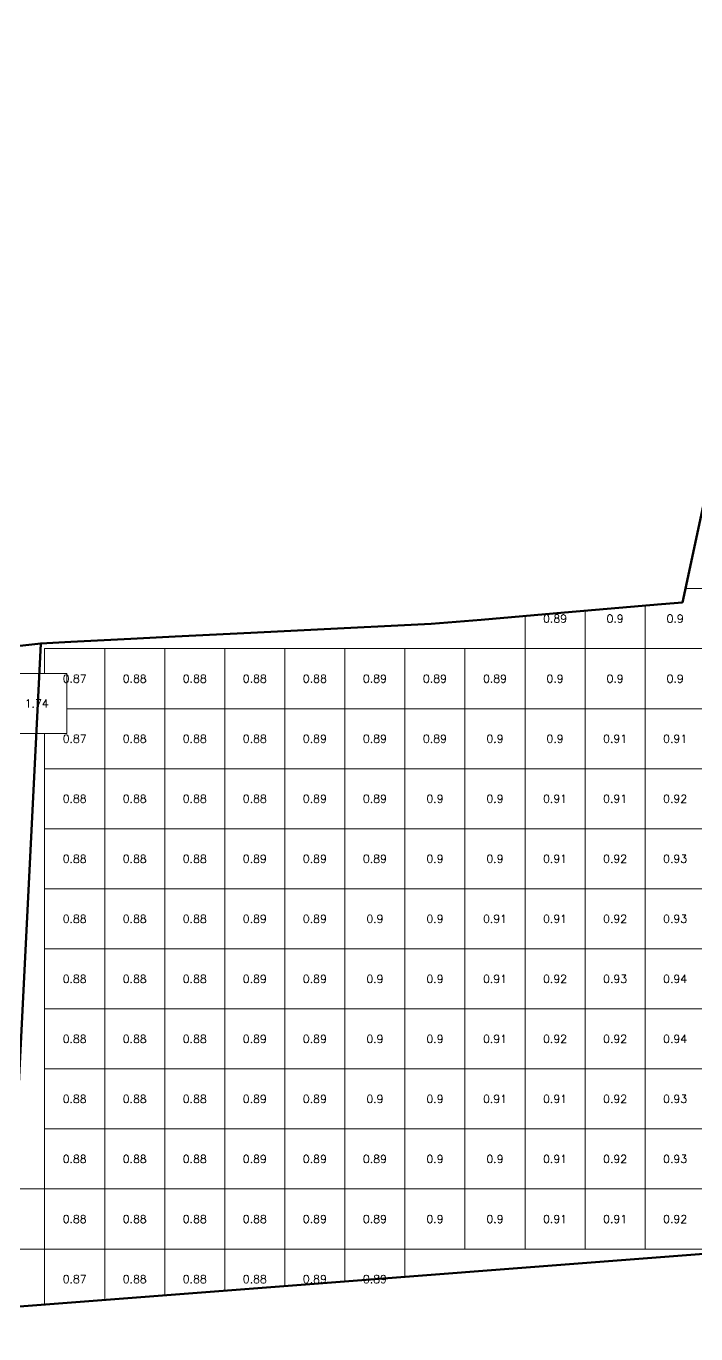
# Model space of a CAD drawing. Header units: inches. Extents: x 469984 to 470107, y 4349588 to 4349650.
# Drawn here: x 470061.94 to 470073.09, y 4349628.15 to 4349649.93 of the extents above; entities that cross this region are included whole.
import ezdxf
from ezdxf.enums import TextEntityAlignment as Align

# ---------------------------------------------------------------- set-up
doc = ezdxf.new("R2010")
doc.units = ezdxf.units.IN
doc.header["$MEASUREMENT"] = 0
for name, color, linetype, lineweight in [('0.500-1.000', 7, 'Continuous', 0), ('1.500-3.000', 7, 'Continuous', 0), ('爆区方格网', 7, 'Continuous', 0)]:
    doc.layers.add(name, color=color, linetype=linetype, lineweight=lineweight)
doc.styles.add('3dmine_textStyle_1', font='txt.shx', dxfattribs={"height": 1, "bigfont": 'gbcbig.shx'})

msp = doc.modelspace()

# ---------------------------------------------------------------- linework, layer by layer
at = {"layer": '0.500-1.000', "color": 4, "linetype": 'Continuous', "lineweight": 50, "true_color": 0x00ffff}
for points in [[(470061.722, 4349630.424), (470062.18, 4349639.647), (470062.68, 4349639.672), (470063.68, 4349639.723), (470064.418, 4349639.761), (470065.68, 4349639.825), (470066.68, 4349639.876), (470068.68, 4349639.977), (470069.515, 4349640.041), (470070.9, 4349640.161), (470072.52, 4349640.301), (470072.867, 4349640.331), (470073.547, 4349643.49), (470074.738, 4349645.556), (470075.928, 4349647.622), (470076.588, 4349649.93), (470081.491, 4349647.631)], [(470081.491, 4349647.631), (470087.151, 4349644.979), (470089.346, 4349642.299), (470089.024, 4349640.599), (470087.165, 4349638.018), (470086.561, 4349637.18), (470086.823, 4349635.919), (470084.42, 4349633.943), (470081.233, 4349634.324), (470080.785, 4349633.997), (470078.953, 4349632.658), (470077.193, 4349629.789), (470061.244, 4349628.56)]]:
    msp.add_lwpolyline(points, dxfattribs=at)
at = {"layer": '1.500-3.000', "color": 1, "linetype": 'Continuous', "lineweight": 50, "true_color": 0xff0000}
msp.add_lwpolyline([(470061.722, 4349630.424), (470059.63, 4349622.268), (470058.292, 4349617.052), (470059.317, 4349612.595), (470053.08, 4349612.148), (470044.525, 4349615.37), (470044.457, 4349619.698), (470046.612, 4349625.268), (470047.82, 4349628.389), (470047.117, 4349638.106), (470051.84, 4349638.515), (470058.074, 4349639.189), (470062.18, 4349639.647), (470061.722, 4349630.424)], dxfattribs=at)
at = {"layer": '爆区方格网', "color": 4, "linetype": 'Continuous', "lineweight": 0, "true_color": 0x00ffff, "elevation": 3940.527}
for points in [[(470073.245, 4349639.561), (470072.245, 4349639.561), (470072.245, 4349640.277), (470072.52, 4349640.301), (470072.867, 4349640.331), (470072.917, 4349640.561), (470073.245, 4349640.561), (470073.245, 4349639.561)], [(470071.245, 4349639.561), (470070.245, 4349639.561), (470070.245, 4349640.104), (470070.9, 4349640.161), (470071.245, 4349640.191), (470071.245, 4349639.561)], [(470072.245, 4349639.561), (470071.245, 4349639.561), (470071.245, 4349640.191), (470072.245, 4349640.277), (470072.245, 4349639.561)], [(470063.245, 4349638.561), (470062.613, 4349638.561), (470062.613, 4349639.149), (470062.245, 4349639.149), (470062.245, 4349639.561), (470063.245, 4349639.561), (470063.245, 4349638.561)], [(470064.245, 4349638.561), (470063.245, 4349638.561), (470063.245, 4349639.561), (470064.245, 4349639.561), (470064.245, 4349638.561)], [(470065.245, 4349638.561), (470064.245, 4349638.561), (470064.245, 4349639.561), (470065.245, 4349639.561), (470065.245, 4349638.561)], [(470066.245, 4349638.561), (470065.245, 4349638.561), (470065.245, 4349639.561), (470066.245, 4349639.561), (470066.245, 4349638.561)], [(470067.245, 4349638.561), (470066.245, 4349638.561), (470066.245, 4349639.561), (470067.245, 4349639.561), (470067.245, 4349638.561)], [(470068.245, 4349638.561), (470067.245, 4349638.561), (470067.245, 4349639.561), (470068.245, 4349639.561), (470068.245, 4349638.561)], [(470069.245, 4349638.561), (470068.245, 4349638.561), (470068.245, 4349639.561), (470069.245, 4349639.561), (470069.245, 4349638.561)], [(470070.245, 4349638.561), (470069.245, 4349638.561), (470069.245, 4349639.561), (470070.245, 4349639.561), (470070.245, 4349638.561)], [(470071.245, 4349638.561), (470070.245, 4349638.561), (470070.245, 4349639.561), (470071.245, 4349639.561), (470071.245, 4349638.561)], [(470072.245, 4349638.561), (470071.245, 4349638.561), (470071.245, 4349639.561), (470072.245, 4349639.561), (470072.245, 4349638.561)], [(470073.245, 4349638.561), (470072.245, 4349638.561), (470072.245, 4349639.561), (470073.245, 4349639.561), (470073.245, 4349638.561)], [(470063.245, 4349637.561), (470062.245, 4349637.561), (470062.245, 4349638.149), (470062.613, 4349638.149), (470062.613, 4349638.561), (470063.245, 4349638.561), (470063.245, 4349637.561)], [(470064.245, 4349637.561), (470063.245, 4349637.561), (470063.245, 4349638.561), (470064.245, 4349638.561), (470064.245, 4349637.561)], [(470065.245, 4349637.561), (470064.245, 4349637.561), (470064.245, 4349638.561), (470065.245, 4349638.561), (470065.245, 4349637.561)], [(470066.245, 4349637.561), (470065.245, 4349637.561), (470065.245, 4349638.561), (470066.245, 4349638.561), (470066.245, 4349637.561)], [(470067.245, 4349637.561), (470066.245, 4349637.561), (470066.245, 4349638.561), (470067.245, 4349638.561), (470067.245, 4349637.561)], [(470068.245, 4349637.561), (470067.245, 4349637.561), (470067.245, 4349638.561), (470068.245, 4349638.561), (470068.245, 4349637.561)], [(470069.245, 4349637.561), (470068.245, 4349637.561), (470068.245, 4349638.561), (470069.245, 4349638.561), (470069.245, 4349637.561)], [(470070.245, 4349637.561), (470069.245, 4349637.561), (470069.245, 4349638.561), (470070.245, 4349638.561), (470070.245, 4349637.561)], [(470071.245, 4349637.561), (470070.245, 4349637.561), (470070.245, 4349638.561), (470071.245, 4349638.561), (470071.245, 4349637.561)], [(470072.245, 4349637.561), (470071.245, 4349637.561), (470071.245, 4349638.561), (470072.245, 4349638.561), (470072.245, 4349637.561)], [(470073.245, 4349637.561), (470072.245, 4349637.561), (470072.245, 4349638.561), (470073.245, 4349638.561), (470073.245, 4349637.561)], [(470063.245, 4349636.561), (470062.245, 4349636.561), (470062.245, 4349637.561), (470063.245, 4349637.561), (470063.245, 4349636.561)], [(470064.245, 4349636.561), (470063.245, 4349636.561), (470063.245, 4349637.561), (470064.245, 4349637.561), (470064.245, 4349636.561)], [(470065.245, 4349636.561), (470064.245, 4349636.561), (470064.245, 4349637.561), (470065.245, 4349637.561), (470065.245, 4349636.561)], [(470066.245, 4349636.561), (470065.245, 4349636.561), (470065.245, 4349637.561), (470066.245, 4349637.561), (470066.245, 4349636.561)], [(470067.245, 4349636.561), (470066.245, 4349636.561), (470066.245, 4349637.561), (470067.245, 4349637.561), (470067.245, 4349636.561)], [(470068.245, 4349636.561), (470067.245, 4349636.561), (470067.245, 4349637.561), (470068.245, 4349637.561), (470068.245, 4349636.561)], [(470069.245, 4349636.561), (470068.245, 4349636.561), (470068.245, 4349637.561), (470069.245, 4349637.561), (470069.245, 4349636.561)], [(470070.245, 4349636.561), (470069.245, 4349636.561), (470069.245, 4349637.561), (470070.245, 4349637.561), (470070.245, 4349636.561)], [(470071.245, 4349636.561), (470070.245, 4349636.561), (470070.245, 4349637.561), (470071.245, 4349637.561), (470071.245, 4349636.561)], [(470072.245, 4349636.561), (470071.245, 4349636.561), (470071.245, 4349637.561), (470072.245, 4349637.561), (470072.245, 4349636.561)], [(470073.245, 4349636.561), (470072.245, 4349636.561), (470072.245, 4349637.561), (470073.245, 4349637.561), (470073.245, 4349636.561)], [(470063.245, 4349635.561), (470062.245, 4349635.561), (470062.245, 4349636.561), (470063.245, 4349636.561), (470063.245, 4349635.561)], [(470064.245, 4349635.561), (470063.245, 4349635.561), (470063.245, 4349636.561), (470064.245, 4349636.561), (470064.245, 4349635.561)], [(470065.245, 4349635.561), (470064.245, 4349635.561), (470064.245, 4349636.561), (470065.245, 4349636.561), (470065.245, 4349635.561)], [(470066.245, 4349635.561), (470065.245, 4349635.561), (470065.245, 4349636.561), (470066.245, 4349636.561), (470066.245, 4349635.561)], [(470067.245, 4349635.561), (470066.245, 4349635.561), (470066.245, 4349636.561), (470067.245, 4349636.561), (470067.245, 4349635.561)], [(470068.245, 4349635.561), (470067.245, 4349635.561), (470067.245, 4349636.561), (470068.245, 4349636.561), (470068.245, 4349635.561)], [(470069.245, 4349635.561), (470068.245, 4349635.561), (470068.245, 4349636.561), (470069.245, 4349636.561), (470069.245, 4349635.561)], [(470070.245, 4349635.561), (470069.245, 4349635.561), (470069.245, 4349636.561), (470070.245, 4349636.561), (470070.245, 4349635.561)], [(470071.245, 4349635.561), (470070.245, 4349635.561), (470070.245, 4349636.561), (470071.245, 4349636.561), (470071.245, 4349635.561)], [(470072.245, 4349635.561), (470071.245, 4349635.561), (470071.245, 4349636.561), (470072.245, 4349636.561), (470072.245, 4349635.561)], [(470073.245, 4349635.561), (470072.245, 4349635.561), (470072.245, 4349636.561), (470073.245, 4349636.561), (470073.245, 4349635.561)], [(470063.245, 4349634.561), (470062.245, 4349634.561), (470062.245, 4349635.561), (470063.245, 4349635.561), (470063.245, 4349634.561)], [(470064.245, 4349634.561), (470063.245, 4349634.561), (470063.245, 4349635.561), (470064.245, 4349635.561), (470064.245, 4349634.561)], [(470065.245, 4349634.561), (470064.245, 4349634.561), (470064.245, 4349635.561), (470065.245, 4349635.561), (470065.245, 4349634.561)], [(470066.245, 4349634.561), (470065.245, 4349634.561), (470065.245, 4349635.561), (470066.245, 4349635.561), (470066.245, 4349634.561)], [(470067.245, 4349634.561), (470066.245, 4349634.561), (470066.245, 4349635.561), (470067.245, 4349635.561), (470067.245, 4349634.561)], [(470068.245, 4349634.561), (470067.245, 4349634.561), (470067.245, 4349635.561), (470068.245, 4349635.561), (470068.245, 4349634.561)], [(470069.245, 4349634.561), (470068.245, 4349634.561), (470068.245, 4349635.561), (470069.245, 4349635.561), (470069.245, 4349634.561)], [(470070.245, 4349634.561), (470069.245, 4349634.561), (470069.245, 4349635.561), (470070.245, 4349635.561), (470070.245, 4349634.561)], [(470071.245, 4349634.561), (470070.245, 4349634.561), (470070.245, 4349635.561), (470071.245, 4349635.561), (470071.245, 4349634.561)], [(470072.245, 4349634.561), (470071.245, 4349634.561), (470071.245, 4349635.561), (470072.245, 4349635.561), (470072.245, 4349634.561)], [(470073.245, 4349634.561), (470072.245, 4349634.561), (470072.245, 4349635.561), (470073.245, 4349635.561), (470073.245, 4349634.561)], [(470063.245, 4349633.561), (470062.245, 4349633.561), (470062.245, 4349634.561), (470063.245, 4349634.561), (470063.245, 4349633.561)], [(470064.245, 4349633.561), (470063.245, 4349633.561), (470063.245, 4349634.561), (470064.245, 4349634.561), (470064.245, 4349633.561)], [(470065.245, 4349633.561), (470064.245, 4349633.561), (470064.245, 4349634.561), (470065.245, 4349634.561), (470065.245, 4349633.561)], [(470066.245, 4349633.561), (470065.245, 4349633.561), (470065.245, 4349634.561), (470066.245, 4349634.561), (470066.245, 4349633.561)], [(470067.245, 4349633.561), (470066.245, 4349633.561), (470066.245, 4349634.561), (470067.245, 4349634.561), (470067.245, 4349633.561)], [(470068.245, 4349633.561), (470067.245, 4349633.561), (470067.245, 4349634.561), (470068.245, 4349634.561), (470068.245, 4349633.561)], [(470069.245, 4349633.561), (470068.245, 4349633.561), (470068.245, 4349634.561), (470069.245, 4349634.561), (470069.245, 4349633.561)], [(470070.245, 4349633.561), (470069.245, 4349633.561), (470069.245, 4349634.561), (470070.245, 4349634.561), (470070.245, 4349633.561)], [(470071.245, 4349633.561), (470070.245, 4349633.561), (470070.245, 4349634.561), (470071.245, 4349634.561), (470071.245, 4349633.561)], [(470072.245, 4349633.561), (470071.245, 4349633.561), (470071.245, 4349634.561), (470072.245, 4349634.561), (470072.245, 4349633.561)], [(470073.245, 4349633.561), (470072.245, 4349633.561), (470072.245, 4349634.561), (470073.245, 4349634.561), (470073.245, 4349633.561)], [(470063.245, 4349632.561), (470062.245, 4349632.561), (470062.245, 4349633.561), (470063.245, 4349633.561), (470063.245, 4349632.561)], [(470064.245, 4349632.561), (470063.245, 4349632.561), (470063.245, 4349633.561), (470064.245, 4349633.561), (470064.245, 4349632.561)], [(470065.245, 4349632.561), (470064.245, 4349632.561), (470064.245, 4349633.561), (470065.245, 4349633.561), (470065.245, 4349632.561)], [(470066.245, 4349632.561), (470065.245, 4349632.561), (470065.245, 4349633.561), (470066.245, 4349633.561), (470066.245, 4349632.561)], [(470067.245, 4349632.561), (470066.245, 4349632.561), (470066.245, 4349633.561), (470067.245, 4349633.561), (470067.245, 4349632.561)], [(470068.245, 4349632.561), (470067.245, 4349632.561), (470067.245, 4349633.561), (470068.245, 4349633.561), (470068.245, 4349632.561)], [(470069.245, 4349632.561), (470068.245, 4349632.561), (470068.245, 4349633.561), (470069.245, 4349633.561), (470069.245, 4349632.561)], [(470070.245, 4349632.561), (470069.245, 4349632.561), (470069.245, 4349633.561), (470070.245, 4349633.561), (470070.245, 4349632.561)], [(470071.245, 4349632.561), (470070.245, 4349632.561), (470070.245, 4349633.561), (470071.245, 4349633.561), (470071.245, 4349632.561)], [(470072.245, 4349632.561), (470071.245, 4349632.561), (470071.245, 4349633.561), (470072.245, 4349633.561), (470072.245, 4349632.561)], [(470073.245, 4349632.561), (470072.245, 4349632.561), (470072.245, 4349633.561), (470073.245, 4349633.561), (470073.245, 4349632.561)], [(470063.245, 4349631.561), (470062.245, 4349631.561), (470062.245, 4349632.561), (470063.245, 4349632.561), (470063.245, 4349631.561)], [(470064.245, 4349631.561), (470063.245, 4349631.561), (470063.245, 4349632.561), (470064.245, 4349632.561), (470064.245, 4349631.561)], [(470065.245, 4349631.561), (470064.245, 4349631.561), (470064.245, 4349632.561), (470065.245, 4349632.561), (470065.245, 4349631.561)], [(470066.245, 4349631.561), (470065.245, 4349631.561), (470065.245, 4349632.561), (470066.245, 4349632.561), (470066.245, 4349631.561)], [(470067.245, 4349631.561), (470066.245, 4349631.561), (470066.245, 4349632.561), (470067.245, 4349632.561), (470067.245, 4349631.561)], [(470068.245, 4349631.561), (470067.245, 4349631.561), (470067.245, 4349632.561), (470068.245, 4349632.561), (470068.245, 4349631.561)], [(470069.245, 4349631.561), (470068.245, 4349631.561), (470068.245, 4349632.561), (470069.245, 4349632.561), (470069.245, 4349631.561)], [(470070.245, 4349631.561), (470069.245, 4349631.561), (470069.245, 4349632.561), (470070.245, 4349632.561), (470070.245, 4349631.561)], [(470071.245, 4349631.561), (470070.245, 4349631.561), (470070.245, 4349632.561), (470071.245, 4349632.561), (470071.245, 4349631.561)], [(470072.245, 4349631.561), (470071.245, 4349631.561), (470071.245, 4349632.561), (470072.245, 4349632.561), (470072.245, 4349631.561)], [(470073.245, 4349631.561), (470072.245, 4349631.561), (470072.245, 4349632.561), (470073.245, 4349632.561), (470073.245, 4349631.561)], [(470063.245, 4349630.561), (470062.245, 4349630.561), (470062.245, 4349631.561), (470063.245, 4349631.561), (470063.245, 4349630.561)], [(470064.245, 4349630.561), (470063.245, 4349630.561), (470063.245, 4349631.561), (470064.245, 4349631.561), (470064.245, 4349630.561)], [(470065.245, 4349630.561), (470064.245, 4349630.561), (470064.245, 4349631.561), (470065.245, 4349631.561), (470065.245, 4349630.561)], [(470066.245, 4349630.561), (470065.245, 4349630.561), (470065.245, 4349631.561), (470066.245, 4349631.561), (470066.245, 4349630.561)], [(470067.245, 4349630.561), (470066.245, 4349630.561), (470066.245, 4349631.561), (470067.245, 4349631.561), (470067.245, 4349630.561)], [(470068.245, 4349630.561), (470067.245, 4349630.561), (470067.245, 4349631.561), (470068.245, 4349631.561), (470068.245, 4349630.561)], [(470069.245, 4349630.561), (470068.245, 4349630.561), (470068.245, 4349631.561), (470069.245, 4349631.561), (470069.245, 4349630.561)], [(470070.245, 4349630.561), (470069.245, 4349630.561), (470069.245, 4349631.561), (470070.245, 4349631.561), (470070.245, 4349630.561)], [(470071.245, 4349630.561), (470070.245, 4349630.561), (470070.245, 4349631.561), (470071.245, 4349631.561), (470071.245, 4349630.561)], [(470072.245, 4349630.561), (470071.245, 4349630.561), (470071.245, 4349631.561), (470072.245, 4349631.561), (470072.245, 4349630.561)], [(470073.245, 4349630.561), (470072.245, 4349630.561), (470072.245, 4349631.561), (470073.245, 4349631.561), (470073.245, 4349630.561)], [(470062.245, 4349629.561), (470061.613, 4349629.561), (470061.613, 4349629.997), (470061.501, 4349629.561), (470061.501, 4349629.561), (470061.613, 4349629.997), (470061.613, 4349629.997), (470061.722, 4349630.424), (470061.729, 4349630.561), (470062.245, 4349630.561), (470062.245, 4349629.561)], [(470063.245, 4349629.561), (470062.245, 4349629.561), (470062.245, 4349630.561), (470063.245, 4349630.561), (470063.245, 4349629.561)], [(470064.245, 4349629.561), (470063.245, 4349629.561), (470063.245, 4349630.561), (470064.245, 4349630.561), (470064.245, 4349629.561)], [(470065.245, 4349629.561), (470064.245, 4349629.561), (470064.245, 4349630.561), (470065.245, 4349630.561), (470065.245, 4349629.561)], [(470066.245, 4349629.561), (470065.245, 4349629.561), (470065.245, 4349630.561), (470066.245, 4349630.561), (470066.245, 4349629.561)], [(470067.245, 4349629.561), (470066.245, 4349629.561), (470066.245, 4349630.561), (470067.245, 4349630.561), (470067.245, 4349629.561)], [(470068.245, 4349629.561), (470067.245, 4349629.561), (470067.245, 4349630.561), (470068.245, 4349630.561), (470068.245, 4349629.561)], [(470069.245, 4349629.561), (470068.245, 4349629.561), (470068.245, 4349630.561), (470069.245, 4349630.561), (470069.245, 4349629.561)], [(470070.245, 4349629.561), (470069.245, 4349629.561), (470069.245, 4349630.561), (470070.245, 4349630.561), (470070.245, 4349629.561)], [(470071.245, 4349629.561), (470070.245, 4349629.561), (470070.245, 4349630.561), (470071.245, 4349630.561), (470071.245, 4349629.561)], [(470072.245, 4349629.561), (470071.245, 4349629.561), (470071.245, 4349630.561), (470072.245, 4349630.561), (470072.245, 4349629.561)], [(470073.245, 4349629.561), (470072.245, 4349629.561), (470072.245, 4349630.561), (470073.245, 4349630.561), (470073.245, 4349629.561)], [(470062.245, 4349628.637), (470061.613, 4349628.588), (470061.613, 4349629.149), (470061.613, 4349629.561), (470062.245, 4349629.561), (470062.245, 4349628.637)], [(470063.245, 4349628.714), (470062.245, 4349628.637), (470062.245, 4349629.561), (470063.245, 4349629.561), (470063.245, 4349628.714)], [(470064.245, 4349628.791), (470063.245, 4349628.714), (470063.245, 4349629.561), (470064.245, 4349629.561), (470064.245, 4349628.791)], [(470065.245, 4349628.868), (470064.245, 4349628.791), (470064.245, 4349629.561), (470065.245, 4349629.561), (470065.245, 4349628.868)], [(470066.245, 4349628.945), (470065.245, 4349628.868), (470065.245, 4349629.561), (470066.245, 4349629.561), (470066.245, 4349628.945)], [(470067.245, 4349629.022), (470066.245, 4349628.945), (470066.245, 4349629.561), (470067.245, 4349629.561), (470067.245, 4349629.022)], [(470068.245, 4349629.1), (470067.245, 4349629.022), (470067.245, 4349629.561), (470068.245, 4349629.561), (470068.245, 4349629.1)]]:
    msp.add_lwpolyline(points, dxfattribs=at)
at = {"layer": '爆区方格网', "color": 1, "linetype": 'Continuous', "lineweight": 0, "true_color": 0xff0000, "elevation": 3932.296}
for points in [[(470062.106, 4349638.149), (470061.613, 4349638.149), (470061.613, 4349639.149), (470062.155, 4349639.149), (470062.106, 4349638.149)], [(470062.613, 4349638.149), (470062.106, 4349638.149), (470062.155, 4349639.149), (470062.613, 4349639.149), (470062.613, 4349638.149)]]:
    msp.add_lwpolyline(points, dxfattribs=at)

# ---------------------------------------------------------------- texts
at = {"color": 4, "linetype": 'Continuous', "lineweight": 0, "true_color": 0x00ffff, "style": '3dmine_textStyle_1'}
for s, p in [('0.89', (470070.745, 4349640.061, 3940.527)), ('0.9', (470071.745, 4349640.061, 3940.527)), ('0.9', (470072.745, 4349640.061, 3940.527)), ('0.87', (470062.745, 4349639.061, 3940.527)), ('0.88', (470063.745, 4349639.061, 3940.527)), ('0.88', (470064.745, 4349639.061, 3940.527)), ('0.88', (470065.745, 4349639.061, 3940.527)), ('0.88', (470066.745, 4349639.061, 3940.527)), ('0.89', (470067.745, 4349639.061, 3940.527)), ('0.89', (470068.745, 4349639.061, 3940.527)), ('0.89', (470069.745, 4349639.061, 3940.527)), ('0.9', (470070.745, 4349639.061, 3940.527)), ('0.9', (470071.745, 4349639.061, 3940.527)), ('0.9', (470072.745, 4349639.061, 3940.527)), ('0.87', (470062.745, 4349638.061, 3940.527)), ('0.88', (470063.745, 4349638.061, 3940.527)), ('0.88', (470064.745, 4349638.061, 3940.527)), ('0.88', (470065.745, 4349638.061, 3940.527)), ('0.89', (470066.745, 4349638.061, 3940.527)), ('0.89', (470067.745, 4349638.061, 3940.527)), ('0.89', (470068.745, 4349638.061, 3940.527)), ('0.9', (470069.745, 4349638.061, 3940.527)), ('0.9', (470070.745, 4349638.061, 3940.527)), ('0.91', (470071.745, 4349638.061, 3940.527)), ('0.91', (470072.745, 4349638.061, 3940.527)), ('0.88', (470062.745, 4349637.061, 3940.527)), ('0.88', (470063.745, 4349637.061, 3940.527)), ('0.88', (470064.745, 4349637.061, 3940.527)), ('0.88', (470065.745, 4349637.061, 3940.527)), ('0.89', (470066.745, 4349637.061, 3940.527)), ('0.89', (470067.745, 4349637.061, 3940.527)), ('0.9', (470068.745, 4349637.061, 3940.527)), ('0.9', (470069.745, 4349637.061, 3940.527)), ('0.91', (470070.745, 4349637.061, 3940.527)), ('0.91', (470071.745, 4349637.061, 3940.527)), ('0.92', (470072.745, 4349637.061, 3940.527)), ('0.88', (470062.745, 4349636.061, 3940.527)), ('0.88', (470063.745, 4349636.061, 3940.527)), ('0.88', (470064.745, 4349636.061, 3940.527)), ('0.89', (470065.745, 4349636.061, 3940.527)), ('0.89', (470066.745, 4349636.061, 3940.527)), ('0.89', (470067.745, 4349636.061, 3940.527)), ('0.9', (470068.745, 4349636.061, 3940.527)), ('0.9', (470069.745, 4349636.061, 3940.527)), ('0.91', (470070.745, 4349636.061, 3940.527)), ('0.92', (470071.745, 4349636.061, 3940.527)), ('0.93', (470072.745, 4349636.061, 3940.527)), ('0.88', (470062.745, 4349635.061, 3940.527)), ('0.88', (470063.745, 4349635.061, 3940.527)), ('0.88', (470064.745, 4349635.061, 3940.527)), ('0.89', (470065.745, 4349635.061, 3940.527)), ('0.89', (470066.745, 4349635.061, 3940.527)), ('0.9', (470067.745, 4349635.061, 3940.527)), ('0.9', (470068.745, 4349635.061, 3940.527)), ('0.91', (470069.745, 4349635.061, 3940.527)), ('0.91', (470070.745, 4349635.061, 3940.527)), ('0.92', (470071.745, 4349635.061, 3940.527)), ('0.93', (470072.745, 4349635.061, 3940.527)), ('0.88', (470062.745, 4349634.061, 3940.527)), ('0.88', (470063.745, 4349634.061, 3940.527)), ('0.88', (470064.745, 4349634.061, 3940.527)), ('0.89', (470065.745, 4349634.061, 3940.527)), ('0.89', (470066.745, 4349634.061, 3940.527)), ('0.9', (470067.745, 4349634.061, 3940.527)), ('0.9', (470068.745, 4349634.061, 3940.527)), ('0.91', (470069.745, 4349634.061, 3940.527)), ('0.92', (470070.745, 4349634.061, 3940.527)), ('0.93', (470071.745, 4349634.061, 3940.527)), ('0.94', (470072.745, 4349634.061, 3940.527)), ('0.88', (470062.745, 4349633.061, 3940.527)), ('0.88', (470063.745, 4349633.061, 3940.527)), ('0.88', (470064.745, 4349633.061, 3940.527)), ('0.89', (470065.745, 4349633.061, 3940.527)), ('0.89', (470066.745, 4349633.061, 3940.527)), ('0.9', (470067.745, 4349633.061, 3940.527)), ('0.9', (470068.745, 4349633.061, 3940.527)), ('0.91', (470069.745, 4349633.061, 3940.527)), ('0.92', (470070.745, 4349633.061, 3940.527)), ('0.92', (470071.745, 4349633.061, 3940.527)), ('0.94', (470072.745, 4349633.061, 3940.527)), ('0.88', (470062.745, 4349632.061, 3940.527)), ('0.88', (470063.745, 4349632.061, 3940.527)), ('0.88', (470064.745, 4349632.061, 3940.527)), ('0.89', (470065.745, 4349632.061, 3940.527)), ('0.89', (470066.745, 4349632.061, 3940.527)), ('0.9', (470067.745, 4349632.061, 3940.527)), ('0.9', (470068.745, 4349632.061, 3940.527)), ('0.91', (470069.745, 4349632.061, 3940.527)), ('0.91', (470070.745, 4349632.061, 3940.527)), ('0.92', (470071.745, 4349632.061, 3940.527)), ('0.93', (470072.745, 4349632.061, 3940.527)), ('0.88', (470062.745, 4349631.061, 3940.527)), ('0.88', (470063.745, 4349631.061, 3940.527)), ('0.88', (470064.745, 4349631.061, 3940.527)), ('0.89', (470065.745, 4349631.061, 3940.527)), ('0.89', (470066.745, 4349631.061, 3940.527)), ('0.89', (470067.745, 4349631.061, 3940.527)), ('0.9', (470068.745, 4349631.061, 3940.527)), ('0.9', (470069.745, 4349631.061, 3940.527)), ('0.91', (470070.745, 4349631.061, 3940.527)), ('0.92', (470071.745, 4349631.061, 3940.527)), ('0.93', (470072.745, 4349631.061, 3940.527)), ('0.88', (470062.745, 4349630.061, 3940.527)), ('0.88', (470063.745, 4349630.061, 3940.527)), ('0.88', (470064.745, 4349630.061, 3940.527)), ('0.88', (470065.745, 4349630.061, 3940.527)), ('0.89', (470066.745, 4349630.061, 3940.527)), ('0.89', (470067.745, 4349630.061, 3940.527)), ('0.9', (470068.745, 4349630.061, 3940.527)), ('0.9', (470069.745, 4349630.061, 3940.527)), ('0.91', (470070.745, 4349630.061, 3940.527)), ('0.91', (470071.745, 4349630.061, 3940.527)), ('0.92', (470072.745, 4349630.061, 3940.527)), ('0.87', (470062.745, 4349629.061, 3940.527)), ('0.88', (470063.745, 4349629.061, 3940.527)), ('0.88', (470064.745, 4349629.061, 3940.527)), ('0.88', (470065.745, 4349629.061, 3940.527)), ('0.89', (470066.745, 4349629.061, 3940.527)), ('0.89', (470067.745, 4349629.061, 3940.527))]:
    msp.add_text(s, height=0.1333, dxfattribs=at).set_placement(p, align=Align.MIDDLE_CENTER)
at = {"color": 1, "linetype": 'Continuous', "lineweight": 0, "true_color": 0xff0000, "style": '3dmine_textStyle_1'}
msp.add_text('1.74', height=0.1333, dxfattribs=at).set_placement((470062.113, 4349638.649, 3932.296), align=Align.MIDDLE_CENTER)

doc.saveas('drawing.dxf')
